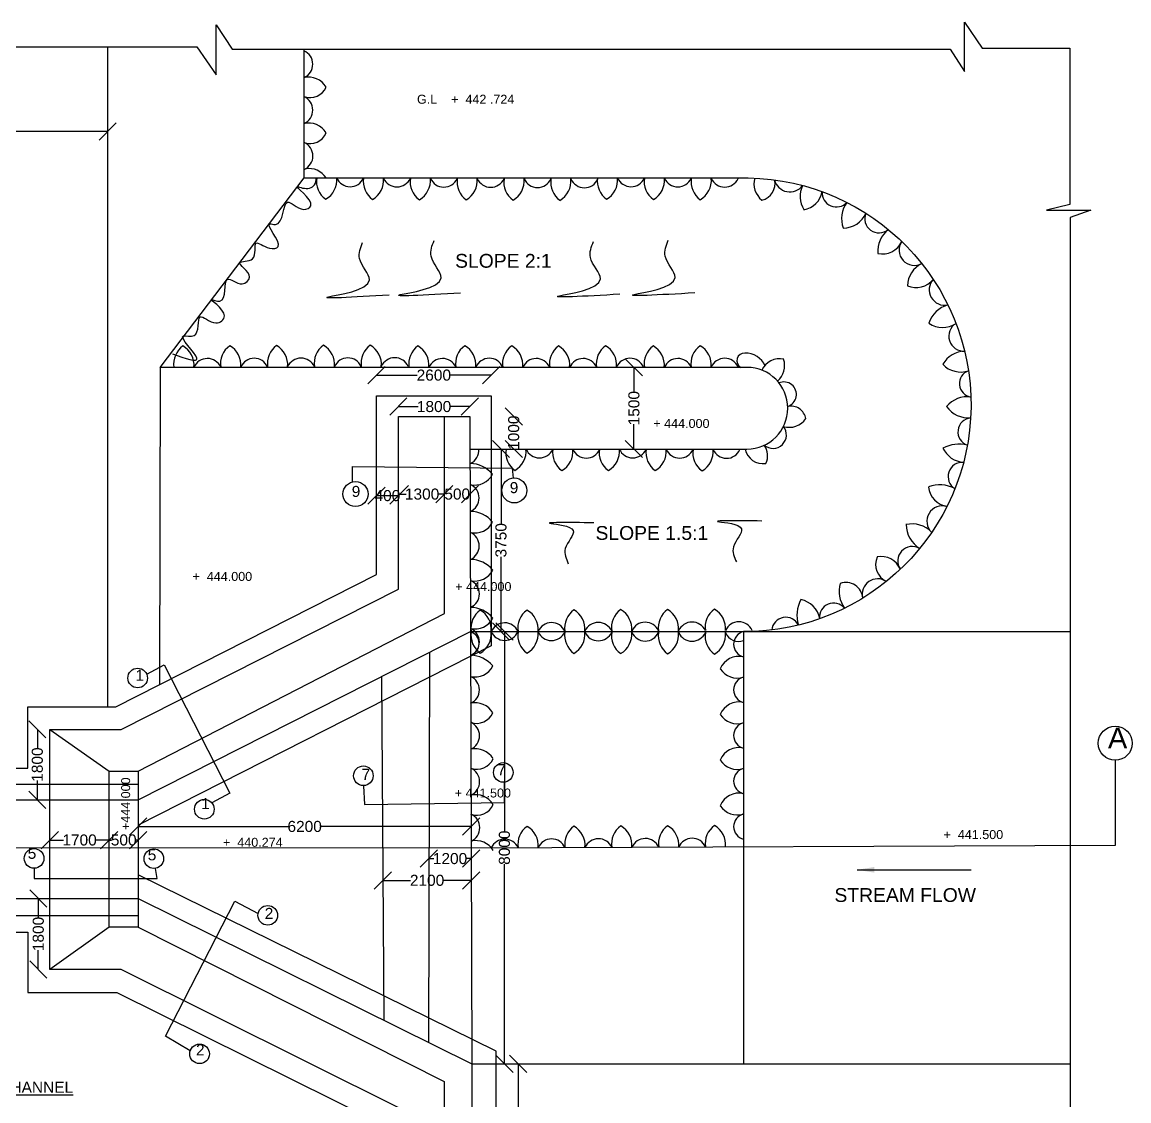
# Model space of a CAD drawing. Header units: millimetres. Extents: x 1075 to 9218, y 2166 to 6936.
# Drawn here: x 6055 to 7656, y 3824 to 5386 of the extents above; entities that cross this region are included whole.
import ezdxf

# ---------------------------------------------------------------- set-up
doc = ezdxf.new("R2010")
doc.units = ezdxf.units.MM
doc.header["$MEASUREMENT"] = 0
for name, color, linetype in [('DIMENSIONS', 7, 'Continuous'), ('DRAWING', 7, 'Continuous'), ('TEXT', 7, 'Continuous')]:
    doc.layers.add(name, color=color, linetype=linetype)
doc.styles.get("Standard").update_dxf_attribs({"font": 'arial.ttf', "height": 16})
doc.dimstyles.get("Standard").update_dxf_attribs({"dimtxt": 16, "dimasz": 25, "dimexe": 0.18, "dimexo": 0.0625, "dimgap": 0.09, "dimtad": 0, "dimdec": 0, "dimzin": 0, "dimdsep": 46, "dimtxsty": 'Standard', "dimblk": 'OBLIQUE', "dimcen": 0.09, "dimse1": 1, "dimse2": 1, "dimadec": 0, "dimazin": 0, "dimtfac": 1, "dimtdec": 0, "dimtofl": 0, "dimtmove": 0, "dimatfit": 3, "dimfxl": 1, "dimtolj": 1, "dimtzin": 0, "dimarcsym": 0})

# ---------------------------------------------------------------- blocks, each defined once
blk = doc.blocks.new('_Oblique')
at = {"color": 0, "linetype": 'ByBlock', "lineweight": -2}
blk.add_line((-0.5, -0.5), (0.5, 0.5), dxfattribs=at)
blk = doc.blocks.new('*D57')
at = {"layer": 'Defpoints', "color": 0}
for p in [(5843.9, 5227.6), (6178.4, 5227.6), (6178.4, 5227.6)]:
    blk.add_point(p, dxfattribs=at)
at = {"layer": 'DIMENSIONS', "color": 0, "lineweight": -2}
for p, q in [((5843.9, 5227.6), (5986.9, 5227.6)), ((6178.4, 5227.6), (6035.4, 5227.6))]:
    blk.add_line(p, q, dxfattribs=at)
at = {"layer": 'DIMENSIONS', "color": 0, "lineweight": -2, "xscale": 25, "yscale": 25, "zscale": 25, "rotation": 180}
blk.add_blockref('_Oblique', (5843.9, 5227.6), dxfattribs=at)
at = {"layer": 'DIMENSIONS', "color": 0, "lineweight": -2, "xscale": 25, "yscale": 25, "zscale": 25}
blk.add_blockref('_Oblique', (6178.4, 5227.6), dxfattribs=at)
at = {"layer": 'DIMENSIONS', "color": 0, "insert": (6011.2, 5227.6), "char_height": 16, "attachment_point": 5}
blk.add_mtext('\\A1;4300', dxfattribs=at)
blk = doc.blocks.new('*D79')
at = {"layer": 'Defpoints', "color": 0}
for p in [(6733.5, 4874.8), (6567.5, 4845), (6733.5, 4845)]:
    blk.add_point(p, dxfattribs=at)
at = {"layer": 'DIMENSIONS', "color": 0, "lineweight": -2}
for p, q in [((6567.5, 4874.8), (6626.4, 4874.8)), ((6733.5, 4874.8), (6674.6, 4874.8))]:
    blk.add_line(p, q, dxfattribs=at)
at = {"layer": 'DIMENSIONS', "color": 0, "lineweight": -2, "xscale": 25, "yscale": 25, "zscale": 25, "rotation": 180}
blk.add_blockref('_Oblique', (6567.5, 4874.8), dxfattribs=at)
at = {"layer": 'DIMENSIONS', "color": 0, "lineweight": -2, "xscale": 25, "yscale": 25, "zscale": 25}
blk.add_blockref('_Oblique', (6733.5, 4874.8), dxfattribs=at)
at = {"layer": 'DIMENSIONS', "color": 0, "insert": (6650.5, 4874.8), "char_height": 16, "attachment_point": 5}
blk.add_mtext('\\A1;2600', dxfattribs=at)
blk = doc.blocks.new('*D80')
at = {"layer": 'Defpoints', "color": 0}
for p in [(6702.5, 4829.3), (6599.1, 4815), (6702.5, 4815)]:
    blk.add_point(p, dxfattribs=at)
at = {"layer": 'DIMENSIONS', "color": 0, "lineweight": -2}
for p, q in [((6599.1, 4829.3), (6627.6, 4829.3)), ((6702.5, 4829.3), (6674, 4829.3))]:
    blk.add_line(p, q, dxfattribs=at)
at = {"layer": 'DIMENSIONS', "color": 0, "lineweight": -2, "xscale": 25, "yscale": 25, "zscale": 25, "rotation": 180}
blk.add_blockref('_Oblique', (6599.1, 4829.3), dxfattribs=at)
at = {"layer": 'DIMENSIONS', "color": 0, "lineweight": -2, "xscale": 25, "yscale": 25, "zscale": 25}
blk.add_blockref('_Oblique', (6702.5, 4829.3), dxfattribs=at)
at = {"layer": 'DIMENSIONS', "color": 0, "insert": (6650.8, 4829.3), "char_height": 16, "attachment_point": 5}
blk.add_mtext('\\A1;1800', dxfattribs=at)
blk = doc.blocks.new('*D81')
at = {"layer": 'Defpoints', "color": 0}
for p in [(6702.5, 4815), (6702.5, 4767.9), (6766.1, 4767.9)]:
    blk.add_point(p, dxfattribs=at)
at = {"layer": 'DIMENSIONS', "color": 0, "lineweight": -2}
for p, q in [((6766.1, 4815), (6766.1, 4814.7)), ((6766.1, 4767.9), (6766.1, 4768.3))]:
    blk.add_line(p, q, dxfattribs=at)
at = {"layer": 'DIMENSIONS', "color": 0, "lineweight": -2, "xscale": 25, "yscale": 25, "zscale": 25}
for p, rotation in [((6766.1, 4815), 90), ((6766.1, 4767.9), 270)]:
    blk.add_blockref('_Oblique', p, dxfattribs=dict(at, rotation=rotation))
at = {"layer": 'DIMENSIONS', "color": 0, "insert": (6766.1, 4791.5), "char_height": 16, "attachment_point": 5, "rotation": 90}
blk.add_mtext('\\A1;1000', dxfattribs=at)
blk = doc.blocks.new('*D82')
at = {"layer": 'Defpoints', "color": 0}
for p in [(6940.1, 4886.1), (6940.1, 4767.9), (6940.1, 4767.9)]:
    blk.add_point(p, dxfattribs=at)
at = {"layer": 'DIMENSIONS', "color": 0, "lineweight": -2}
for p, q in [((6940.1, 4886.1), (6940.1, 4850.2)), ((6940.1, 4767.9), (6940.1, 4803.8))]:
    blk.add_line(p, q, dxfattribs=at)
at = {"layer": 'DIMENSIONS', "color": 0, "lineweight": -2, "xscale": 25, "yscale": 25, "zscale": 25}
for p, rotation in [((6940.1, 4886.1), 90), ((6940.1, 4767.9), 270)]:
    blk.add_blockref('_Oblique', p, dxfattribs=dict(at, rotation=rotation))
at = {"layer": 'DIMENSIONS', "color": 0, "insert": (6940.1, 4827), "char_height": 16, "attachment_point": 5, "rotation": 90}
blk.add_mtext('\\A1;1500', dxfattribs=at)
blk = doc.blocks.new('*D83')
at = {"layer": 'Defpoints', "color": 0}
for p in [(6567.5, 4700.4), (6599.1, 4700.4), (6599.1, 4700.4)]:
    blk.add_point(p, dxfattribs=at)
at = {"layer": 'DIMENSIONS', "color": 0, "lineweight": -2}
blk.add_line((6567.5, 4700.4), (6599.1, 4700.4), dxfattribs=at)
at = {"layer": 'DIMENSIONS', "color": 0, "lineweight": -2, "xscale": 25, "yscale": 25, "zscale": 25, "rotation": 180}
blk.add_blockref('_Oblique', (6567.5, 4700.4), dxfattribs=at)
at = {"layer": 'DIMENSIONS', "color": 0, "lineweight": -2, "xscale": 25, "yscale": 25, "zscale": 25}
blk.add_blockref('_Oblique', (6599.1, 4700.4), dxfattribs=at)
at = {"layer": 'DIMENSIONS', "color": 0, "insert": (6583.3, 4700.4), "char_height": 16, "attachment_point": 5}
blk.add_mtext('\\A1;400', dxfattribs=at)
blk = doc.blocks.new('*D84')
at = {"layer": 'Defpoints', "color": 0}
for p in [(6601.3, 4702.6), (6665.7, 4702.6), (6665.7, 4702.6)]:
    blk.add_point(p, dxfattribs=at)
at = {"layer": 'DIMENSIONS', "color": 0, "lineweight": -2}
for p, q in [((6601.3, 4702.6), (6610.3, 4702.6)), ((6665.7, 4702.6), (6656.7, 4702.6))]:
    blk.add_line(p, q, dxfattribs=at)
at = {"layer": 'DIMENSIONS', "color": 0, "lineweight": -2, "xscale": 25, "yscale": 25, "zscale": 25, "rotation": 180}
blk.add_blockref('_Oblique', (6601.3, 4702.6), dxfattribs=at)
at = {"layer": 'DIMENSIONS', "color": 0, "lineweight": -2, "xscale": 25, "yscale": 25, "zscale": 25}
blk.add_blockref('_Oblique', (6665.7, 4702.6), dxfattribs=at)
at = {"layer": 'DIMENSIONS', "color": 0, "insert": (6633.5, 4702.6), "char_height": 16, "attachment_point": 5}
blk.add_mtext('\\A1;1300', dxfattribs=at)
blk = doc.blocks.new('*D85')
at = {"layer": 'Defpoints', "color": 0}
for p in [(6665.7, 4702.6), (6702.8, 4702.6), (6702.8, 4702.6)]:
    blk.add_point(p, dxfattribs=at)
at = {"layer": 'DIMENSIONS', "color": 0, "lineweight": -2}
for p, q in [((6665.7, 4702.6), (6666.5, 4702.6)), ((6702.8, 4702.6), (6702, 4702.6))]:
    blk.add_line(p, q, dxfattribs=at)
at = {"layer": 'DIMENSIONS', "color": 0, "lineweight": -2, "xscale": 25, "yscale": 25, "zscale": 25, "rotation": 180}
blk.add_blockref('_Oblique', (6665.7, 4702.6), dxfattribs=at)
at = {"layer": 'DIMENSIONS', "color": 0, "lineweight": -2, "xscale": 25, "yscale": 25, "zscale": 25}
blk.add_blockref('_Oblique', (6702.8, 4702.6), dxfattribs=at)
at = {"layer": 'DIMENSIONS', "color": 0, "insert": (6684.3, 4702.6), "char_height": 16, "attachment_point": 5}
blk.add_mtext('\\A1;500', dxfattribs=at)
blk = doc.blocks.new('*D86')
at = {"layer": 'Defpoints', "color": 0}
for p in [(6747.9, 4767.9), (6747.7, 4503.6), (6747.9, 4503.6)]:
    blk.add_point(p, dxfattribs=at)
at = {"layer": 'DIMENSIONS', "color": 0, "lineweight": -2}
for p, q in [((6747.7, 4767.9), (6747.7, 4659.7)), ((6747.7, 4503.6), (6747.7, 4611.8))]:
    blk.add_line(p, q, dxfattribs=at)
at = {"layer": 'DIMENSIONS', "color": 0, "lineweight": -2, "xscale": 25, "yscale": 25, "zscale": 25}
for p, rotation in [((6747.7, 4767.9), 90), ((6747.7, 4503.6), 270)]:
    blk.add_blockref('_Oblique', p, dxfattribs=dict(at, rotation=rotation))
at = {"layer": 'DIMENSIONS', "color": 0, "insert": (6747.7, 4635.8), "char_height": 16, "attachment_point": 5, "rotation": 90}
blk.add_mtext('\\A1;3750', dxfattribs=at)
blk = doc.blocks.new('*D87')
at = {"layer": 'Defpoints', "color": 0}
for p in [(6094.6, 4362.1), (6076.6, 4260.1), (6094.6, 4260.1)]:
    blk.add_point(p, dxfattribs=at)
at = {"layer": 'DIMENSIONS', "color": 0, "lineweight": -2}
for p, q in [((6076.6, 4362.1), (6076.6, 4334.3)), ((6076.6, 4260.1), (6076.6, 4287.9))]:
    blk.add_line(p, q, dxfattribs=at)
at = {"layer": 'DIMENSIONS', "color": 0, "lineweight": -2, "xscale": 25, "yscale": 25, "zscale": 25}
for p, rotation in [((6076.6, 4362.1), 90), ((6076.6, 4260.1), 270)]:
    blk.add_blockref('_Oblique', p, dxfattribs=dict(at, rotation=rotation))
at = {"layer": 'DIMENSIONS', "color": 0, "insert": (6076.6, 4311.1), "char_height": 16, "attachment_point": 5, "rotation": 90}
blk.add_mtext('\\A1;1800', dxfattribs=at)
blk = doc.blocks.new('*D88')
at = {"layer": 'Defpoints', "color": 0}
for p in [(6180.7, 4201.9), (6094.6, 4188.3), (6180.7, 4188.7)]:
    blk.add_point(p, dxfattribs=at)
at = {"layer": 'DIMENSIONS', "color": 0, "lineweight": -2}
for p, q in [((6094.6, 4201.9), (6114.5, 4201.9)), ((6180.7, 4201.9), (6160.9, 4201.9))]:
    blk.add_line(p, q, dxfattribs=at)
at = {"layer": 'DIMENSIONS', "color": 0, "lineweight": -2, "xscale": 25, "yscale": 25, "zscale": 25, "rotation": 180}
blk.add_blockref('_Oblique', (6094.6, 4201.9), dxfattribs=at)
at = {"layer": 'DIMENSIONS', "color": 0, "lineweight": -2, "xscale": 25, "yscale": 25, "zscale": 25}
blk.add_blockref('_Oblique', (6180.7, 4201.9), dxfattribs=at)
at = {"layer": 'DIMENSIONS', "color": 0, "insert": (6137.7, 4201.9), "char_height": 16, "attachment_point": 5}
blk.add_mtext('\\A1;1700', dxfattribs=at)
blk = doc.blocks.new('*D89')
at = {"layer": 'Defpoints', "color": 0}
for p in [(6180.7, 4201.9), (6222.5, 4201.9), (6222.5, 4201.8)]:
    blk.add_point(p, dxfattribs=at)
at = {"layer": 'DIMENSIONS', "color": 0, "lineweight": -2}
for p, q in [((6180.7, 4201.9), (6183.9, 4201.9)), ((6222.5, 4201.9), (6219.3, 4201.9))]:
    blk.add_line(p, q, dxfattribs=at)
at = {"layer": 'DIMENSIONS', "color": 0, "lineweight": -2, "xscale": 25, "yscale": 25, "zscale": 25, "rotation": 180}
blk.add_blockref('_Oblique', (6180.7, 4201.9), dxfattribs=at)
at = {"layer": 'DIMENSIONS', "color": 0, "lineweight": -2, "xscale": 25, "yscale": 25, "zscale": 25}
blk.add_blockref('_Oblique', (6222.5, 4201.9), dxfattribs=at)
at = {"layer": 'DIMENSIONS', "color": 0, "insert": (6201.6, 4201.9), "char_height": 16, "attachment_point": 5}
blk.add_mtext('\\A1;500', dxfattribs=at)
blk = doc.blocks.new('*D90')
at = {"layer": 'Defpoints', "color": 0}
for p in [(6094.6, 4117.4), (6078, 4014.4), (6094.6, 4014.4)]:
    blk.add_point(p, dxfattribs=at)
at = {"layer": 'DIMENSIONS', "color": 0, "lineweight": -2}
for p, q in [((6078, 4117.4), (6078, 4089.1)), ((6078, 4014.4), (6078, 4042.7))]:
    blk.add_line(p, q, dxfattribs=at)
at = {"layer": 'DIMENSIONS', "color": 0, "lineweight": -2, "xscale": 25, "yscale": 25, "zscale": 25}
for p, rotation in [((6078, 4117.4), 90), ((6078, 4014.4), 270)]:
    blk.add_blockref('_Oblique', p, dxfattribs=dict(at, rotation=rotation))
at = {"layer": 'DIMENSIONS', "color": 0, "insert": (6078, 4065.9), "char_height": 16, "attachment_point": 5, "rotation": 90}
blk.add_mtext('\\A1;1800', dxfattribs=at)
blk = doc.blocks.new('*D91')
at = {"layer": 'Defpoints', "color": 0}
for p in [(6704.4, 4221.5), (6222.5, 4190.7), (6704.4, 4190.4)]:
    blk.add_point(p, dxfattribs=at)
at = {"layer": 'DIMENSIONS', "color": 0, "lineweight": -2}
for p, q in [((6222.5, 4221.5), (6439.5, 4221.5)), ((6704.4, 4221.5), (6487.5, 4221.5))]:
    blk.add_line(p, q, dxfattribs=at)
at = {"layer": 'DIMENSIONS', "color": 0, "lineweight": -2, "xscale": 25, "yscale": 25, "zscale": 25, "rotation": 180}
blk.add_blockref('_Oblique', (6222.5, 4221.5), dxfattribs=at)
at = {"layer": 'DIMENSIONS', "color": 0, "lineweight": -2, "xscale": 25, "yscale": 25, "zscale": 25}
blk.add_blockref('_Oblique', (6704.4, 4221.5), dxfattribs=at)
at = {"layer": 'DIMENSIONS', "color": 0, "insert": (6463.5, 4221.5), "char_height": 16, "attachment_point": 5}
blk.add_mtext('\\A1;6200', dxfattribs=at)
blk = doc.blocks.new('*D92')
at = {"layer": 'Defpoints', "color": 0}
for p in [(6643.4, 4190.4), (6704.4, 4190.4), (6704.4, 4175)]:
    blk.add_point(p, dxfattribs=at)
at = {"layer": 'DIMENSIONS', "color": 0, "lineweight": -2}
for p, q in [((6643.4, 4175), (6650.7, 4175)), ((6704.4, 4175), (6697.1, 4175))]:
    blk.add_line(p, q, dxfattribs=at)
at = {"layer": 'DIMENSIONS', "color": 0, "lineweight": -2, "xscale": 25, "yscale": 25, "zscale": 25, "rotation": 180}
blk.add_blockref('_Oblique', (6643.4, 4175), dxfattribs=at)
at = {"layer": 'DIMENSIONS', "color": 0, "lineweight": -2, "xscale": 25, "yscale": 25, "zscale": 25}
blk.add_blockref('_Oblique', (6704.4, 4175), dxfattribs=at)
at = {"layer": 'DIMENSIONS', "color": 0, "insert": (6673.9, 4175), "char_height": 16, "attachment_point": 5}
blk.add_mtext('\\A1;1200', dxfattribs=at)
blk = doc.blocks.new('*D93')
at = {"layer": 'Defpoints', "color": 0}
for p in [(6576.8, 4143.1), (6704.5, 4143.5), (6704.5, 4143.5)]:
    blk.add_point(p, dxfattribs=at)
at = {"layer": 'DIMENSIONS', "color": 0, "lineweight": -2}
for p, q in [((6576.8, 4143.5), (6616.6, 4143.5)), ((6704.5, 4143.5), (6664.8, 4143.5))]:
    blk.add_line(p, q, dxfattribs=at)
at = {"layer": 'DIMENSIONS', "color": 0, "lineweight": -2, "xscale": 25, "yscale": 25, "zscale": 25, "rotation": 180}
blk.add_blockref('_Oblique', (6576.8, 4143.5), dxfattribs=at)
at = {"layer": 'DIMENSIONS', "color": 0, "lineweight": -2, "xscale": 25, "yscale": 25, "zscale": 25}
blk.add_blockref('_Oblique', (6704.5, 4143.5), dxfattribs=at)
at = {"layer": 'DIMENSIONS', "color": 0, "insert": (6640.7, 4143.5), "char_height": 16, "attachment_point": 5}
blk.add_mtext('\\A1;2100', dxfattribs=at)
blk = doc.blocks.new('*D94')
at = {"layer": 'Defpoints', "color": 0}
for p in [(6747.7, 4503.6), (6752.7, 4503.6), (6754.8, 3878)]:
    blk.add_point(p, dxfattribs=at)
at = {"layer": 'DIMENSIONS', "color": 0, "lineweight": -2}
for p, q in [((6752.7, 4503.6), (6752.7, 4214.7)), ((6752.7, 3878), (6752.7, 4166.8))]:
    blk.add_line(p, q, dxfattribs=at)
at = {"layer": 'DIMENSIONS', "color": 0, "lineweight": -2, "xscale": 25, "yscale": 25, "zscale": 25}
for p, rotation in [((6752.7, 4503.6), 90), ((6752.7, 3878), 270)]:
    blk.add_blockref('_Oblique', p, dxfattribs=dict(at, rotation=rotation))
at = {"layer": 'DIMENSIONS', "color": 0, "insert": (6752.7, 4190.8), "char_height": 16, "attachment_point": 5, "rotation": 90}
blk.add_mtext('\\A1;8000', dxfattribs=at)
blk = doc.blocks.new('*D95')
at = {"layer": 'Defpoints', "color": 0}
for p in [(6754.8, 3878), (6705.3, 3560.9), (6772.4, 3560.9)]:
    blk.add_point(p, dxfattribs=at)
at = {"layer": 'DIMENSIONS', "color": 0, "lineweight": -2}
for p, q in [((6772.4, 3878), (6772.4, 3743.7)), ((6772.4, 3560.9), (6772.4, 3695.2))]:
    blk.add_line(p, q, dxfattribs=at)
at = {"layer": 'DIMENSIONS', "color": 0, "lineweight": -2, "xscale": 25, "yscale": 25, "zscale": 25}
for p, rotation in [((6772.4, 3878), 90), ((6772.4, 3560.9), 270)]:
    blk.add_blockref('_Oblique', p, dxfattribs=dict(at, rotation=rotation))
at = {"layer": 'DIMENSIONS', "color": 0, "insert": (6772.4, 3719.4), "char_height": 16, "attachment_point": 5, "rotation": 90}
blk.add_mtext('\\A1;4750', dxfattribs=at)

msp = doc.modelspace()

# ---------------------------------------------------------------- linework, layer by layer
at = {"layer": 'DIMENSIONS', "color": 0}
for points in [[(6532.7, 4720.3), (6532.9, 4742.8), (6763.8, 4740.4), (6765.2, 4725.9)], [(6234.9, 4441.9), (6260.1, 4455.6), (6355.4, 4269.7), (6329, 4255.8)], [(6548.5, 4280.6), (6550.1, 4253.2), (6752.7, 4256), (6752.7, 4285.5)], [(6071.9, 4161.1), (6071.9, 4146.1), (6249.8, 4146.1), (6247.4, 4160.9)], [(6297.8, 3896.6), (6262.1, 3917.8), (6362.3, 4113.4), (6396.1, 4095.6)]]:
    msp.add_lwpolyline(points, dxfattribs=at)
for centre, radius in [((6766.9, 4707.9), 18.1), ((6537.1, 4702.7), 18.1), ((6221.8, 4436.4), 14.2), ((7636.7, 4342), 24.7), ((6548.5, 4294.9), 14.2), ((6751, 4299.7), 14.2), ((6318.3, 4246.5), 14.2), ((6071.9, 4175.3), 14.2), ((6245.2, 4174.9), 14.2), ((6410.1, 4092.9), 14.2), ((6311.4, 3892.4), 14.2)]:
    msp.add_circle(centre, radius, dxfattribs=at)
msp.add_spline([(6272, 4905.9), (6307.5, 4899.4), (6288.2, 4931.8), (6303.4, 4932), (6312.1, 4959.1), (6335.1, 4950.4), (6347.4, 4960.6), (6328.6, 4984.5), (6340.5, 4982), (6351.8, 5013.6), (6373.1, 5006.9), (6383.8, 5016.8), (6369.7, 5037.8), (6388.1, 5043.3), (6393, 5065.8), (6412.5, 5058.6), (6425.2, 5060.9), (6413.6, 5093.7), (6421.1, 5093), (6438.5, 5125.4), (6462, 5114.8), (6472.4, 5120.1), (6453.3, 5147.9), (6460.5, 5145.7), (6477.8, 5150.3), (6480.7, 5160.9)], degree=3, dxfattribs=at)
at = {"layer": 'DRAWING', "color": 0}
for points in [[(3989.5, 5350.1), (6307.3, 5350.1), (6335.5, 5309.4), (6335.5, 5382.1), (6358.5, 5346.6), (7397.7, 5346.6), (7418.6, 5314.4), (7418.6, 5385.8), (7444, 5348.2), (7570.8, 5348.2), (7570.8, 5121.7), (7537, 5113.8), (7601.4, 5113.8), (7571.4, 5103), (7571.4, 3517.9), (7526.4, 3507.5), (7617.2, 3507.5), (7572.1, 3495.3), (7572.1, 3190.8), (1228.6, 3190.8)], [(6178.4, 4394.7), (6178.4, 5350.1)], [(6254.2, 4886.1), (6462.7, 5160.4), (6462.7, 5346.6)], [(6062.6, 4305.8), (6062.6, 4394.7), (6190.2, 4394.7), (6567.5, 4586.1), (6567.5, 4845), (6733.5, 4845), (6733.5, 4483.1), (6222.5, 4223.2)], [(1919.7, 4480.6), (1919.7, 4825.7), (2056.4, 4825.7), (2056.4, 4578), (2489.9, 4429.3), (2712.3, 4409.2), (2828, 4409.2), (2828, 4305.8), (6062.6, 4305.8)], [(6705.3, 3878), (6705.3, 3560.9), (6603.9, 3560.9), (6603.9, 3812.5), (6198.1, 4014.4), (6094.6, 4014.4), (6094.6, 4362.1), (6198.1, 4362.1), (6599.1, 4565), (6599.1, 4815), (6702.5, 4815)], [(6222.5, 4301.4), (6665.7, 4529.8), (6665.7, 4815)], [(6702.5, 4815), (6705.3, 3878)], [(6222.5, 4260.1), (6703.4, 4503.6), (7571.4, 4503.6)], [(7098.7, 4503.6), (7098.7, 3878)], [(6644.3, 4473.6), (6642.6, 3909.1)], [(6574.9, 4438.5), (6578.2, 3941)], [(6094.6, 4362.1), (6180.7, 4301.4)], [(1157.9, 4317.4), (1157.9, 4194.5), (6704.4, 4190.4), (7636.9, 4194.5), (7636.9, 4317.3)], [(2671.8, 4282.6), (6222.5, 4282.6)], [(2671.8, 4260.1), (6222.5, 4260.1)], [(6062.6, 4068.4), (6062.6, 3981.4), (6191.5, 3981.4), (6570.1, 3793.6), (6570.1, 3528.9), (6740.6, 3528.9), (6740.6, 3896.1), (6222.5, 4151.6)], [(2671.8, 4117.4), (6222.5, 4117.4)], [(6222.5, 4117.4), (6705.3, 3878), (7571.4, 3878)], [(2671.8, 4092.9), (6222.5, 4092.9)], [(6180.7, 4075.9), (6094.6, 4014.4)], [(6222.5, 4075.9), (6665.2, 3852.3), (6665.2, 3560.9)], [(1916.4, 3549.1), (2050.5, 3549.1), (2050.5, 3802.6), (2491.8, 3947.5), (2691.2, 3965.3), (2828.2, 3965.3), (2828.2, 4068.4), (6062.6, 4068.4)]]:
    msp.add_lwpolyline(points, dxfattribs=at)
for points in [[(6462.7, 5160.4), (7105.4, 5160.4, -0.992439), (7098.7, 4503.6, -0.979805)], [(6702.7, 4767.9), (7103.7, 4767.9, 1), (7103.7, 4886.1), (6254.2, 4886.1), (6253.6, 4426.9)]]:
    msp.add_lwpolyline(points, format="xyb", dxfattribs=at)
msp.add_lwpolyline([(6180.7, 4301.4), (6222.5, 4301.4), (6222.5, 4075.9), (6180.7, 4075.9)], close=True, dxfattribs=at)
for centre, radius, start, end in [((6454, 5324.9), 21.3, 293.9888, 66.3572), ((6469.1, 5276.1), 30.1, 31.4404, 102.5073), ((6471.2, 5302.4), 25.9, 250.8072, 335.928), ((6454, 5258.5), 21.3, 293.9888, 66.3572), ((6469.1, 5209.7), 30.1, 31.4404, 102.5073), ((6471.2, 5236), 25.9, 250.8072, 335.928), ((6454.2, 5192.1), 21.3, 293.9888, 66.3572), ((6469.4, 5143.6), 30.3, 33.6401, 98.7202), ((6512.4, 5155.3), 31.8, 170.7255, 234.5989), ((6477.9, 5157.2), 32.1, 299.8724, 5.5368), ((6529.3, 5168.8), 21.2, 203.5907, 335.9063), ((6580.2, 5155), 31.8, 170.7255, 234.5989), ((6545.7, 5156.9), 32.1, 299.8724, 5.5368), ((6597.2, 5168.5), 21.2, 203.5907, 335.9063), ((6648, 5154.7), 31.8, 170.7255, 234.5989), ((6613.5, 5156.6), 32.1, 299.8724, 5.5368), ((6665, 5168.2), 21.2, 203.5907, 335.9063), ((6715.8, 5154.4), 31.8, 170.7255, 234.5989), ((6681.3, 5156.3), 32.1, 299.8724, 5.5368), ((6732.8, 5167.9), 21.2, 203.5907, 335.9063), ((6783.6, 5154.1), 31.8, 170.7255, 234.5989), ((6749.1, 5156), 32.1, 299.8724, 5.5368), ((6800.6, 5167.6), 21.2, 203.5907, 335.9063), ((6851.4, 5153.8), 31.8, 170.7255, 234.5989), ((6816.9, 5155.7), 32.1, 299.8724, 5.5368), ((6868.4, 5167.3), 21.2, 203.5907, 335.9063), ((6918.9, 5155.3), 31.8, 170.7255, 234.5989), ((6884.4, 5157.2), 32.1, 299.8724, 5.5368), ((6935.9, 5168.8), 21.2, 203.5907, 335.9063), ((6986.7, 5155), 31.8, 170.7255, 234.5989), ((6952.2, 5156.9), 32.1, 299.8724, 5.5368), ((7003.7, 5168.5), 21.2, 203.5907, 335.9063), ((7054.5, 5154.7), 31.8, 170.7255, 234.5989), ((7020.1, 5156.6), 32.1, 299.8724, 5.5368), ((7071.5, 5168.2), 21.2, 203.5907, 335.9063), ((7143.9, 5151.9), 30.1, 164.04, 232.1995), ((7119.5, 5152.2), 24.8, 283.8495, 12.4848), ((7165.8, 5162.7), 22.7, 193.2962, 324.0613), ((7216, 5133.6), 35.5, 153.5727, 212.7747), ((7180.9, 5146), 32.1, 279.254, 349.9989), ((7233.2, 5139), 20.7, 176.0013, 316.9618), ((7281.6, 5101.2), 40.9, 144.5829, 199.0266), ((7243.2, 5123.1), 35.3, 269.6487, 336.9527), ((7294.9, 5101.5), 20.8, 157.8379, 310.2823), ((7333.2, 5054), 40.2, 128.2342, 184.3286), ((7300, 5080.6), 30.4, 256.8905, 335.971), ((7345.9, 5055.7), 22, 145.1474, 299.3248), ((7374, 5002.6), 38.1, 117.0295, 177.6601), ((7348.2, 5034.5), 32.8, 247.933, 320.1173), ((7389.9, 4998.4), 22.4, 137.5984, 282.0215), ((7405.5, 4937.5), 40.5, 105.601, 161.9376), ((7386.8, 4979.5), 35.6, 236.066, 303.1293), ((7417.5, 4931.2), 21.7, 121.191, 273.4433), ((6441.3, 4891.8), 31.8, 125.4011, 189.2745), ((6406.9, 4889.9), 32.1, 354.4632, 60.1276), ((6509.1, 4892.1), 31.8, 125.4011, 189.2745), ((6474.7, 4890.2), 32.1, 354.4632, 60.1276), ((6576.9, 4892.4), 31.8, 125.4011, 189.2745), ((6542.5, 4890.5), 32.1, 354.4632, 60.1276), ((6305.7, 4891.2), 31.8, 125.4011, 189.2745), ((6271.3, 4889.3), 32.1, 354.4632, 60.1276), ((6373.5, 4891.5), 31.8, 125.4011, 189.2745), ((6339.1, 4889.6), 32.1, 354.4632, 60.1276), ((6645.9, 4891.2), 31.8, 125.4011, 189.2745), ((6611.4, 4889.3), 32.1, 354.4632, 60.1276), ((6713.7, 4891.5), 31.8, 125.4011, 189.2745), ((6679.2, 4889.6), 32.1, 354.4632, 60.1276), ((6781.6, 4891.2), 31.8, 125.4011, 189.2745), ((6747.2, 4889.3), 32.1, 354.4632, 60.1276), ((6849.6, 4891.2), 31.8, 125.4011, 189.2745), ((6815.1, 4889.3), 32.1, 354.4632, 60.1276), ((6917.4, 4891.5), 31.8, 125.4011, 189.2745), ((6882.9, 4889.6), 32.1, 354.4632, 60.1276), ((6986.6, 4891.2), 31.8, 125.4011, 189.2745), ((6952.1, 4889.3), 32.1, 354.4632, 60.1276), ((7054.4, 4891.5), 31.8, 125.4011, 189.2745), ((7019.9, 4889.6), 32.1, 354.4632, 60.1276), ((7100.2, 4895.7), 11.1, 87.5149, 240.2411), ((7101.6, 4875.7), 31, 23.1493, 91.7326), ((7419.5, 4872.4), 37, 91.0697, 150.7448), ((6322.7, 4877.7), 21.2, 24.0937, 156.4093), ((6390.5, 4878), 21.2, 24.0937, 156.4093), ((6458.3, 4878.3), 21.2, 24.0937, 156.4093), ((6526.1, 4878.6), 21.2, 24.0937, 156.4093), ((6593.9, 4878.9), 21.2, 24.0937, 156.4093), ((6662.9, 4877.7), 21.2, 24.0937, 156.4093), ((6730.7, 4878), 21.2, 24.0937, 156.4093), ((6798.6, 4877.7), 21.2, 24.0937, 156.4093), ((6866.6, 4877.7), 21.2, 24.0937, 156.4093), ((6934.4, 4878), 21.2, 24.0937, 156.4093), ((7003.6, 4877.7), 21.2, 24.0937, 156.4093), ((7071.4, 4878), 21.2, 24.0937, 156.4093), ((7151.4, 4869.3), 29.3, 79.2404, 154.0526), ((7127.7, 4888.9), 30.5, 311.5739, 17.4043), ((7412.9, 4914.3), 35, 222.6934, 289.0967), ((7431, 4862.6), 19.8, 109.6654, 260.866), ((7157.2, 4846.9), 18.1, 287.5565, 113.2252), ((7422.2, 4805.5), 38, 81.5301, 141.3031), ((7167.1, 4807.9), 22.2, 10.2065, 101.3292), ((7425.1, 4853.2), 40.4, 216.3701, 273.3454), ((7165.1, 4828), 28.7, 252.6208, 325.8016), ((7429.2, 4792.7), 20.2, 94.81, 251.5758), ((7141.3, 4788.3), 19.5, 229.3729, 38.9641), ((7410.8, 4722.9), 52, 76.7331, 116.9518), ((6694.5, 4766.4), 21.3, 293.9888, 4.216), ((6786.4, 4762.8), 31.8, 170.7255, 234.5989), ((6751.9, 4764.7), 32.1, 299.8724, 5.5368), ((6803.4, 4776.3), 21.2, 203.5907, 335.9063), ((6854.2, 4762.5), 31.8, 170.7255, 234.5989), ((6819.7, 4764.4), 32.1, 299.8724, 5.5368), ((6871.2, 4776), 21.2, 203.5907, 335.9063), ((6921.5, 4762.8), 31.8, 170.7255, 234.5989), ((6887.1, 4764.7), 32.1, 299.8724, 5.5368), ((6938.5, 4776.3), 21.2, 203.5907, 335.9063), ((6989.3, 4762.5), 31.8, 170.7255, 234.5989), ((6954.9, 4764.4), 32.1, 299.8724, 5.5368), ((7006.3, 4776), 21.2, 203.5907, 335.9063), ((7057.1, 4762.2), 31.8, 170.7255, 234.5989), ((7022.7, 4764.1), 32.1, 299.8724, 5.5368), ((7074.1, 4775.7), 21.2, 203.5907, 335.9063), ((7126.8, 4772.8), 26, 190.8188, 279.4872), ((7107.8, 4758.2), 25.8, 334.6682, 36.2595), ((7420.2, 4784.7), 36.3, 205.1166, 265.2635), ((6702.5, 4704.3), 42.7, 39.6909, 89.1515), ((7415.3, 4728.1), 20.5, 84.5278, 239.0069), ((6709.9, 4744.1), 28.4, 256.4871, 333.8106), ((6694.7, 4697), 21.3, 293.9888, 66.3572), ((7383, 4669.8), 46.2, 61.9224, 111.019), ((7398.2, 4716.3), 32, 186.1528, 260.831), ((6702.7, 4634.9), 42.7, 39.6909, 89.1515), ((7386.4, 4663.4), 22.3, 72.5468, 226.5577), ((6710.1, 4674.7), 28.4, 256.4871, 333.8106), ((6694.9, 4627.6), 21.3, 293.9888, 66.3572), ((7342.6, 4620.4), 39.1, 43.2454, 102.8956), ((7376.3, 4659.8), 42.4, 181.6504, 237.7786), ((7342.9, 4605.8), 21, 59.2685, 214.9051), ((6702.9, 4565.5), 42.7, 39.6909, 89.1515), ((7317.3, 4600.9), 27.4, 157.0708, 244.4242), ((7298, 4582.1), 30.1, 22.9646, 101.4592), ((6710.3, 4605.2), 28.4, 256.4871, 333.8106), ((6695.1, 4558.2), 21.3, 293.9888, 66.3572), ((7280.6, 4561.8), 43.4, 164.653, 214.2012), ((7246.9, 4550.3), 24.4, 3.9979, 109.6886), ((7292.8, 4557.7), 22.3, 55.4321, 194.8844), ((7225.7, 4527.1), 49.6, 152.5258, 196.3622), ((7175, 4516), 34.6, 10.5929, 78.8143), ((6702.9, 4496), 42.7, 39.6909, 89.1515), ((6736, 4508.9), 31.8, 125.4011, 189.2745), ((6701.5, 4507), 32.1, 354.4632, 60.1276), ((6803.8, 4508.9), 31.8, 125.4011, 189.2745), ((6769.3, 4507), 32.1, 354.4632, 60.1276), ((6871.6, 4509.2), 31.8, 125.4011, 189.2745), ((6837.1, 4507.3), 32.1, 354.4632, 60.1276), ((6939.4, 4509.5), 31.8, 125.4011, 189.2745), ((6904.9, 4507.6), 32.1, 354.4632, 60.1276), ((7007.2, 4509.8), 31.8, 125.4011, 189.2745), ((6972.7, 4507.9), 32.1, 354.4632, 60.1276), ((7075, 4510.1), 31.8, 125.4011, 189.2745), ((7040.5, 4508.2), 32.1, 354.4632, 60.1276), ((7229, 4524.8), 20.1, 38.8007, 186.8777), ((6710.3, 4535.8), 28.4, 256.4871, 333.8106), ((6956.4, 4496), 21.2, 24.0937, 156.4093), ((7024.2, 4496.3), 21.2, 24.0937, 156.4093), ((7092, 4496.6), 21.2, 24.0937, 156.4093), ((7159.9, 4503.8), 20.5, 26.9608, 173.862), ((6698, 4486.4), 18, 287.9787, 72.3673), ((6695.1, 4488.7), 21.3, 293.9888, 66.3572), ((6736, 4498.3), 31.8, 170.7255, 234.5989), ((6701.5, 4500.2), 32.1, 299.8724, 5.5368), ((6752.9, 4495.1), 21.2, 24.0937, 156.4093), ((6752.9, 4512.1), 21.2, 203.5907, 335.9063), ((6803.8, 4498.3), 31.8, 170.7255, 234.5989), ((6769.3, 4500.2), 32.1, 299.8724, 5.5368), ((6820.8, 4495.4), 21.2, 24.0937, 156.4093), ((6820.8, 4511.8), 21.2, 203.5907, 335.9063), ((6871.6, 4498), 31.8, 170.7255, 234.5989), ((6837.1, 4499.9), 32.1, 299.8724, 5.5368), ((6888.6, 4495.7), 21.2, 24.0937, 156.4093), ((6888.6, 4511.5), 21.2, 203.5907, 335.9063), ((6939.4, 4497.7), 31.8, 170.7255, 234.5989), ((6904.9, 4499.6), 32.1, 299.8724, 5.5368), ((6956.4, 4511.2), 21.2, 203.5907, 335.9063), ((7007.2, 4497.4), 31.8, 170.7255, 234.5989), ((6972.7, 4499.3), 32.1, 299.8724, 5.5368), ((7024.2, 4510.9), 21.2, 203.5907, 335.9063), ((7075, 4497.1), 31.8, 170.7255, 234.5989), ((7040.5, 4499), 32.1, 299.8724, 5.5368), ((7092, 4510.6), 21.2, 203.5907, 288.5022), ((7103.3, 4485.3), 18.9, 104.1385, 255.8615), ((6702.9, 4426.6), 42.7, 39.6909, 89.1515), ((6710.3, 4466.4), 28.4, 256.4871, 333.8106), ((7091.9, 4438.9), 28.9, 76.4099, 158.2192), ((6695.1, 4419.3), 21.3, 293.9888, 66.3572), ((7089.8, 4465.7), 29.5, 213.1028, 287.5127), ((7103.3, 4419.3), 18.9, 104.1385, 255.8615), ((6710.3, 4370.4), 30.1, 31.4404, 102.5073), ((7091.9, 4372.9), 28.9, 76.4099, 158.2192), ((6712.4, 4396.7), 25.9, 250.8072, 335.928), ((7089.8, 4399.7), 29.5, 213.1028, 287.5127), ((6695.3, 4352.8), 21.3, 293.9888, 66.3572), ((7103.3, 4353.3), 18.9, 104.1385, 255.8615), ((6710.5, 4304), 30.1, 31.4404, 102.5073), ((7091.9, 4306.9), 28.9, 76.4099, 158.2192), ((6712.6, 4330.2), 25.9, 250.8072, 335.928), ((7089.8, 4333.7), 29.5, 213.1028, 287.5127), ((6695.5, 4286.3), 21.3, 293.9888, 66.3572), ((7103.3, 4287.3), 18.9, 104.1385, 255.8615), ((6710.7, 4237.5), 30.1, 31.4404, 102.5073), ((7091.9, 4240.9), 28.9, 76.4099, 158.2192), ((6712.8, 4263.7), 25.9, 250.8072, 335.928), ((7089.8, 4267.7), 29.5, 213.1028, 287.5127), ((6695.7, 4219.8), 21.3, 293.9888, 66.3572), ((7103.3, 4221.3), 18.9, 104.1385, 255.8615), ((6803.9, 4195.8), 31.8, 125.4011, 189.2745), ((6769.5, 4193.9), 32.1, 354.4632, 60.1276), ((6871.7, 4196.1), 31.8, 125.4011, 189.2745), ((6837.3, 4194.2), 32.1, 354.4632, 60.1276), ((6939.5, 4196.4), 31.8, 125.4011, 189.2745), ((6905.1, 4194.5), 32.1, 354.4632, 60.1276), ((7007.3, 4196.7), 31.8, 125.4011, 189.2745), ((6972.9, 4194.8), 32.1, 354.4632, 60.1276), ((7075.1, 4197), 31.8, 125.4011, 189.2745), ((7040.7, 4195.1), 32.1, 354.4632, 60.1276), ((6710.9, 4171), 30.1, 31.4404, 102.5073), ((6753.1, 4182), 21.2, 24.0937, 156.4093), ((6820.9, 4182.3), 21.2, 24.0937, 156.4093), ((6888.7, 4182.6), 21.2, 24.0937, 156.4093), ((6956.5, 4182.9), 21.2, 24.0937, 156.4093), ((7024.3, 4183.2), 21.2, 24.0937, 156.4093)]:
    msp.add_arc(centre, radius, start, end, dxfattribs=at)
for points in [[(6585.6, 4990.5), (6498.2, 4988.3), (6557.3, 5012.9), (6542.8, 5043.8), (6547.4, 5066.9)], [(6689.2, 4993.5), (6601.9, 4991.4), (6660.9, 5015.9), (6646.5, 5046.9), (6651, 5069.9)], [(6919.8, 4991.9), (6832.4, 4989.7), (6891.5, 5014.3), (6877, 5045.3), (6881.6, 5068.3)], [(7028, 4993.8), (6940.6, 4991.7), (6999.7, 5016.2), (6985.3, 5047.2), (6989.8, 5070.2)], [(6881.9, 4661.1), (6820.4, 4660), (6852.2, 4650), (6840.8, 4623.7), (6845.1, 4601.9)], [(7125.3, 4663.7), (7063.7, 4662.6), (7095.6, 4652.5), (7084.1, 4626.3), (7088.4, 4604.5)]]:
    msp.add_spline(points, degree=3, dxfattribs=at)

# ---------------------------------------------------------------- texts
at = {"layer": 'DIMENSIONS', "color": 0}
for s, height, p in [('9', 16, (6531.6, 4698.5)), ('9', 16, (6760.3, 4704)), ('1', 16, (6218.6, 4432.4)), ('A', 30, (7626.2, 4334.6)), ('7', 16, (6742.3, 4295.8)), ('7', 16, (6546, 4289)), ('1', 16, (6313.8, 4246.6)), ('5', 16, (6062.7, 4174.7)), ('5', 16, (6236.4, 4172.5)), ('2', 16, (6405.7, 4087.7)), ('2', 16, (6306.2, 3890.2))]:
    msp.add_text(s, height=height, dxfattribs=at).set_placement(p)
at = {"layer": 'TEXT', "color": 0}
for s, height, p in [('G.L    +  442 .724', 13, (6626.1, 5267.7)), ('SLOPE 2:1', 20, (6681.3, 5030.3)), ('+ 444.000', 13, (6968.2, 4798.4)), ('SLOPE 1.5:1', 20, (6884.5, 4636.4)), ('+  444.000', 13, (6301.2, 4577)), ('+ 444.000', 13, (6681.5, 4562.3)), ('+ 441.500', 13, (6680.8, 4263.5)), ('+  441.500', 13, (7388.2, 4203.3)), ('+  440.274', 13, (6345.3, 4192.1)), ('STREAM FLOW', 20, (7230.3, 4112.3)), ('%%UAPPROACH      CHANNEL', 16, (5858.9, 3836.1))]:
    msp.add_text(s, height=height, dxfattribs=at).set_placement(p)
msp.add_text('+444.000', height=13, rotation=90, dxfattribs=at).set_placement((6210.9, 4216.3))

# ---------------------------------------------------------------- dimensions: what is measured, and where the dimension line sits
at = {"layer": 'DIMENSIONS', "color": 0}
for base, p1, p2, text, picture, middle in [((6178.4, 5227.6), (5843.9, 5227.6), (6178.4, 5227.6), '4300', '*D57', (6011.2, 5227.6)), ((6733.5, 4874.8), (6567.5, 4845), (6733.5, 4845), '2600', '*D79', (6650.5, 4874.8)), ((6702.5, 4829.3), (6599.1, 4815), (6702.5, 4815), '1800', '*D80', (6650.8, 4829.3)), ((6665.7, 4702.6), (6601.3, 4702.6), (6665.7, 4702.6), '1300', '*D84', (6633.5, 4702.6)), ((6702.8, 4702.6), (6665.7, 4702.6), (6702.8, 4702.6), '500', '*D85', (6684.3, 4702.6)), ((6704.4, 4221.5), (6222.5, 4190.7), (6704.4, 4190.4), '6200', '*D91', (6463.5, 4221.5)), ((6180.7, 4201.9), (6094.6, 4188.3), (6180.7, 4188.7), '1700', '*D88', (6137.7, 4201.9)), ((6222.5, 4201.9), (6180.7, 4201.9), (6222.5, 4201.8), '500', '*D89', (6201.6, 4201.9)), ((6704.4, 4175), (6643.4, 4190.4), (6704.4, 4190.4), '1200', '*D92', (6673.9, 4175)), ((6704.5, 4143.5), (6576.8, 4143.1), (6704.5, 4143.5), '2100', '*D93', (6640.7, 4143.5))]:
    dim = msp.add_linear_dim(base=base, p1=p1, p2=p2, text=text, dimstyle='Standard', dxfattribs=at)
    dim.commit()
    dim.dimension.update_dxf_attribs({"geometry": picture, "text_midpoint": middle})
for base, p1, p2, text, picture, middle in [((6940.1, 4767.9), (6940.1, 4886.1), (6940.1, 4767.9), '1500', '*D82', (6940.1, 4827)), ((6766.1, 4767.9), (6702.5, 4815), (6702.5, 4767.9), '1000', '*D81', (6766.1, 4791.5)), ((6747.7, 4503.6), (6747.9, 4767.9), (6747.9, 4503.6), '3750', '*D86', (6747.7, 4635.8)), ((6752.7, 4503.6), (6754.8, 3878), (6747.7, 4503.6), '8000', '*D94', (6752.7, 4190.8)), ((6076.6, 4260.1), (6094.6, 4362.1), (6094.6, 4260.1), '1800', '*D87', (6076.6, 4311.1)), ((6078, 4014.4), (6094.6, 4117.4), (6094.6, 4014.4), '1800', '*D90', (6078, 4065.9)), ((6772.4, 3560.9), (6754.8, 3878), (6705.3, 3560.9), '4750', '*D95', (6772.4, 3719.4))]:
    dim = msp.add_linear_dim(base=base, p1=p1, p2=p2, angle=90, text=text, dimstyle='Standard', dxfattribs=at)
    dim.commit()
    dim.dimension.update_dxf_attribs({"geometry": picture, "text_midpoint": middle})
dim = msp.add_linear_dim(base=(6599.1, 4700.4), p1=(6567.5, 4700.4), p2=(6599.1, 4700.4), text='400', dimstyle='Standard', dxfattribs=at)
dim.commit()
dim.dimension.update_dxf_attribs({"geometry": '*D83', "text_midpoint": (6583.3, 4700.4), "dimtype": 160})

# ---------------------------------------------------------------- leaders
msp.add_leader([(7263.2, 4158.8), (7428.2, 4158.8)], dimstyle='Standard', override={"dimgap": 0.09, "dimtad": 0}, dxfattribs=at)

doc.saveas('drawing.dxf')
